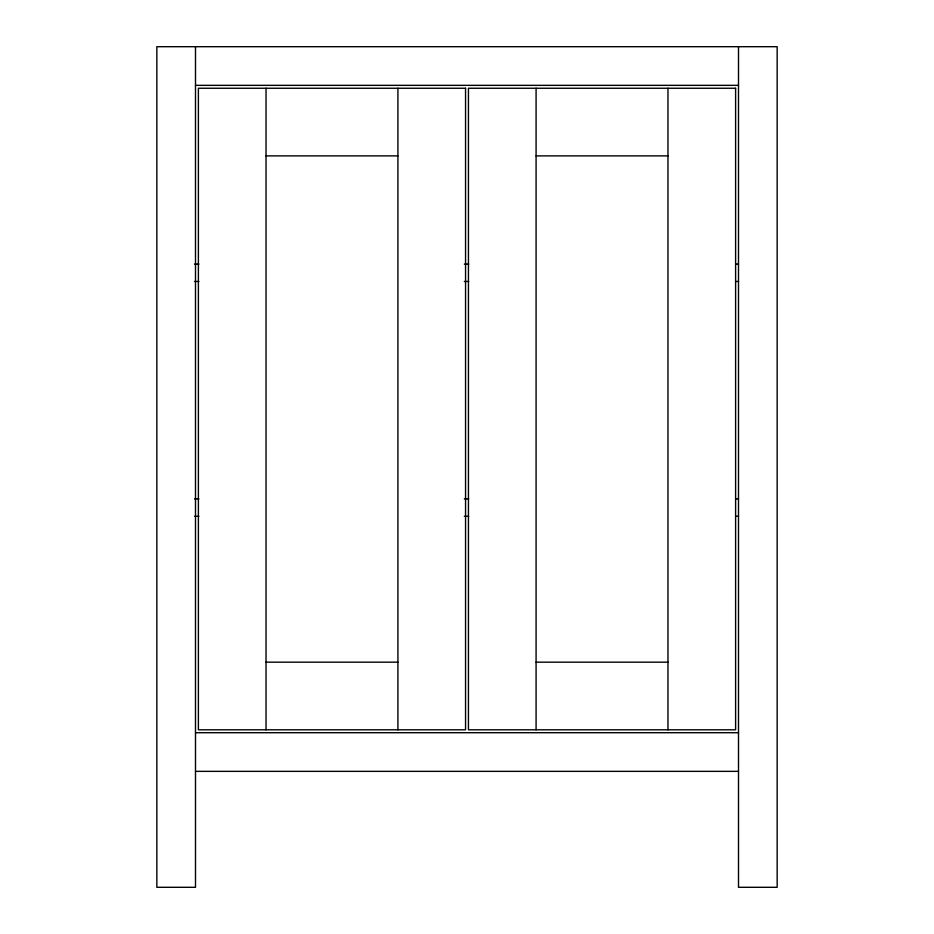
<?xml version="1.0" encoding="UTF-8"?>
<svg xmlns="http://www.w3.org/2000/svg" width="934" height="934" viewBox="0 0 934 934"><rect width="100%" height="100%" fill="white"/><g stroke="black" fill="none" stroke-linecap="round" stroke-linejoin="round"><path stroke-width="1.4" d="M195.498 85.344L738.502 85.344M266.027 155.885L397.919 155.885M536.081 155.885L667.973 155.885M194.529 264.1L198.907 264.1M464.326 264.1L468.705 264.1M735.583 264.1L738.502 264.1M194.529 281.484L198.907 281.484M464.326 281.484L468.705 281.484M735.583 281.484L738.502 281.484M194.529 498.884L198.907 498.884M464.326 498.884L468.705 498.884M735.583 498.884L738.502 498.884M194.529 516.28L198.907 516.28M464.326 516.28L468.705 516.28M735.583 516.28L738.502 516.28M266.027 662.171L397.919 662.171M536.081 662.171L667.973 662.171M195.498 732.711L738.502 732.711M195.498 771.356L738.502 771.356M738.502 46.7L738.502 887.3L777.158 887.3L777.158 46.7L156.842 46.7L156.842 887.3L195.498 887.3L195.498 46.7M667.973 88.251L667.973 729.804M536.081 88.251L536.081 729.804M397.919 88.251L397.919 729.804M266.027 88.251L266.027 729.804M465.552 88.251L198.393 88.251L198.393 729.804L465.552 729.804L465.552 88.251M735.607 88.251L468.448 88.251L468.448 729.804L735.607 729.804L735.607 88.251"/></g></svg>
